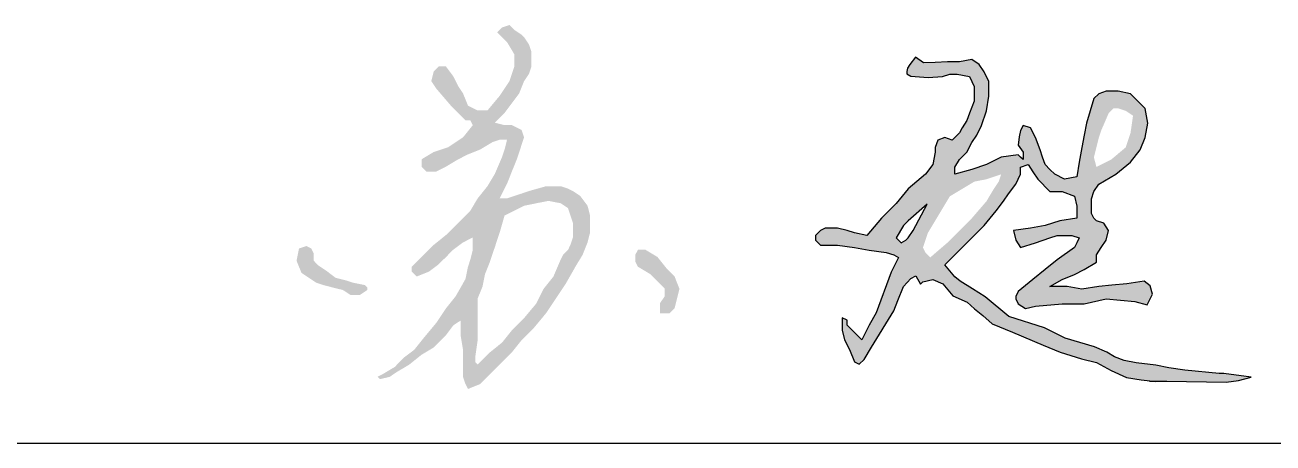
# Model space of a CAD drawing. Extents: x -29529 to 29888, y -30881 to 11129.
# Drawn here: x 11973 to 13568, y -29876 to -29342 of the extents above; entities that cross this region are included whole.
import ezdxf

# ---------------------------------------------------------------- set-up
doc = ezdxf.new("R2010")
doc.units = 0
doc.layers.get('0').update_dxf_attribs({"linetype": 'CONTINUOUS', "lineweight": 25})
doc.layers.add('13图框与明细表层', color=3, linetype='CONTINUOUS', lineweight=25)

msp = doc.modelspace()

# ---------------------------------------------------------------- hatches: boundary and pattern name
h = msp.add_hatch(color=6)
h.paths.add_polyline_path([(12790.8, -29710.1), (12797, -29710.1), (12803.3, -29703.8), (12806.4, -29691.3), (12809.5, -29678.9), (12803.3, -29663.3), (12793.9, -29653.9), (12781.4, -29638.3), (12765.8, -29628.9), (12756.5, -29628.9), (12753.3, -29635.2), (12753.3, -29644.5), (12756.5, -29650.8), (12772.1, -29660.1), (12778.3, -29666.4), (12784.5, -29672.6), (12790.8, -29678.9), (12790.8, -29688.2), (12784.5, -29697.6), (12784.5, -29710.1), (12787.7, -29710.1)])
h.paths.add_polyline_path([(12389, -29686.7), (12401.5, -29686.7), (12410.8, -29680.5), (12410.8, -29677.4), (12407.7, -29674.2), (12392.1, -29671.1), (12382.7, -29668), (12370.3, -29664.9), (12357.8, -29655.5), (12348.4, -29649.3), (12342.2, -29643), (12342.2, -29633.7), (12339.1, -29627.4), (12332.8, -29624.3), (12323.5, -29627.4), (12320.3, -29643), (12326.6, -29658.6), (12345.3, -29671.1), (12354.7, -29674.2), (12367.1, -29677.4), (12379.6, -29680.5)])
h.paths.add_polyline_path([(12539.3, -29806.9), (12554.9, -29800.6), (12567.3, -29788.1), (12582.9, -29772.5), (12595.4, -29760.1), (12607.9, -29744.5), (12623.5, -29728.9), (12639.1, -29710.1), (12651.6, -29691.4), (12664.1, -29672.7), (12676.5, -29650.9), (12685.9, -29635.3), (12692.1, -29619.7), (12695.3, -29607.2), (12695.3, -29597.8), (12695.3, -29585.3), (12692.1, -29572.9), (12682.8, -29560.4), (12673.4, -29554.1), (12667.2, -29551), (12657.8, -29547.9), (12639.1, -29547.9), (12617.3, -29554.1), (12607.9, -29557.3), (12598.5, -29560.4), (12589.2, -29563.5), (12579.8, -29563.5), (12589.2, -29544.8), (12595.4, -29529.2), (12601.7, -29513.6), (12607.9, -29494.9), (12611, -29485.5), (12607.9, -29476.1), (12601.7, -29473), (12595.4, -29469.9), (12586.1, -29469.9), (12573.6, -29466.8), (12586.1, -29454.3), (12595.4, -29441.8), (12604.8, -29429.3), (12611, -29413.7), (12617.3, -29404.4), (12620.4, -29395), (12620.4, -29385.7), (12620.4, -29376.3), (12617.3, -29366.9), (12611, -29357.6), (12607.9, -29354.5), (12598.5, -29348.2), (12592.3, -29342), (12582.9, -29345.1), (12579.8, -29348.2), (12576.7, -29351.3), (12589.2, -29363.8), (12598.5, -29379.4), (12598.5, -29395), (12595.4, -29404.4), (12592.3, -29413.7), (12579.8, -29432.5), (12564.2, -29451.2), (12551.7, -29451.2), (12539.3, -29444.9), (12533, -29429.3), (12526.8, -29420), (12520.5, -29407.5), (12511.2, -29395), (12501.8, -29395), (12495.6, -29401.3), (12492.5, -29413.7), (12498.7, -29423.1), (12517.4, -29444.9), (12536.1, -29463.7), (12542.4, -29463.7), (12545.5, -29469.9), (12533, -29485.5), (12523.7, -29491.7), (12514.3, -29498), (12504.9, -29501.1), (12495.6, -29504.2), (12480, -29513.6), (12480, -29522.9), (12486.2, -29529.2), (12498.7, -29529.2), (12511.2, -29522.9), (12526.8, -29513.6), (12539.3, -29507.3), (12554.9, -29501.1), (12570.5, -29491.7), (12579.8, -29488.6), (12589.2, -29488.6), (12586.1, -29501.1), (12582.9, -29510.5), (12573.6, -29532.3), (12564.2, -29547.9), (12551.7, -29563.5), (12542.4, -29579.1), (12526.8, -29594.7), (12511.2, -29610.3), (12495.6, -29622.8), (12483.1, -29635.3), (12467.5, -29650.9), (12467.5, -29657.1), (12473.7, -29663.3), (12489.3, -29657.1), (12501.8, -29647.7), (12511.2, -29638.4), (12520.5, -29629), (12533, -29619.7), (12545.5, -29613.4), (12545.5, -29629), (12542.4, -29641.5), (12539.3, -29650.9), (12536.1, -29666.5), (12523.7, -29688.3), (12511.2, -29703.9), (12498.7, -29722.6), (12483.1, -29741.3), (12470.6, -29756.9), (12458.1, -29766.3), (12445.7, -29778.8), (12430.1, -29788.1), (12423.8, -29791.3), (12426.9, -29794.4), (12439.4, -29791.3), (12448.8, -29785), (12464.4, -29775.7), (12480, -29763.2), (12495.6, -29753.8), (12511.2, -29738.2), (12520.5, -29725.7), (12529.9, -29719.5), (12529.9, -29738.2), (12533, -29756.9), (12533, -29772.5), (12533, -29791.3), (12536.1, -29800.6)])
h.paths.add_polyline_path([(12551.7, -29775.7), (12567.3, -29760.1), (12582.9, -29747.6), (12595.4, -29732), (12611, -29716.4), (12626.6, -29697.7), (12636, -29678.9), (12648.5, -29663.3), (12657.8, -29641.5), (12660.9, -29635.3), (12667.2, -29629), (12670.3, -29622.8), (12673.4, -29613.4), (12673.4, -29604.1), (12673.4, -29594.7), (12670.3, -29585.3), (12667.2, -29576), (12657.8, -29569.7), (12642.2, -29566.6), (12626.6, -29569.7), (12611, -29572.9), (12598.5, -29579.1), (12586.1, -29585.3), (12579.8, -29607.2), (12573.6, -29625.9), (12567.3, -29644.6), (12561.1, -29660.2), (12558, -29675.8), (12551.7, -29691.4), (12551.7, -29713.3), (12551.7, -29728.9), (12551.7, -29744.5), (12548.6, -29766.3), (12548.6, -29772.5)], flags=16)
h = msp.add_hatch(color=6)
h.paths.add_polyline_path([(13342.2, -29523.4), (13360.9, -29514), (13379.6, -29498.4), (13385.8, -29479.7), (13389, -29457.8), (13379.6, -29451.6), (13370.2, -29448.5), (13364, -29448.5), (13357.8, -29454.7), (13348.4, -29476.6), (13345.3, -29485.9), (13342.2, -29498.4), (13339, -29510.9)], flags=16)
h.paths.add_polyline_path([(13130, -29638.8), (13151.8, -29620.1), (13167.4, -29604.5), (13183, -29588.9), (13201.8, -29567), (13211.1, -29551.4), (13217.4, -29542.1), (13220.5, -29532.7), (13201.8, -29539), (13186.2, -29542.1), (13170.6, -29551.4), (13155, -29560.8), (13145.6, -29576.4), (13136.2, -29592), (13126.9, -29607.6), (13120.6, -29626.3), (13123.8, -29632.6)], flags=16)
h.paths.add_polyline_path([(13257.9, -29473.4), (13248.6, -29470.3), (13245.4, -29476.6), (13243.7, -29484.9), (13242.3, -29495.3), (13248.6, -29504.6), (13248.6, -29514), (13245.4, -29510.9), (13242.3, -29507.8), (13220.5, -29510.9), (13201.8, -29520.2), (13183, -29526.5), (13161.2, -29532.7), (13161.2, -29523.4), (13167.4, -29514), (13176.8, -29504.6), (13183, -29492.2), (13189.3, -29482.8), (13195.5, -29470.3), (13201.8, -29451.6), (13204.9, -29432.9), (13204.9, -29423.5), (13204.9, -29414.2), (13198.6, -29401.7), (13192.4, -29392.3), (13183, -29386.1), (13167.4, -29389.2), (13151.8, -29389.2), (13136.1, -29389.9), (13121.1, -29390.3), (13111.1, -29383.1), (13104, -29392.5), (13101, -29397.1), (13099.8, -29401.2), (13099.8, -29404.2), (13105.2, -29407.5), (13127.1, -29409), (13145.6, -29407.9), (13155, -29404.8), (13164.3, -29404.8), (13179.9, -29407.9), (13183, -29414.2), (13186.2, -29420.4), (13186.2, -29439.1), (13179.9, -29454.7), (13176.8, -29464.1), (13170.6, -29473.4), (13167.4, -29479.7), (13158.1, -29489), (13148.7, -29485.9), (13139.4, -29489), (13136.2, -29498.4), (13136.2, -29504.6), (13133.1, -29520.2), (13123.8, -29532.7), (13101.9, -29551.4), (13086.3, -29570.2), (13067.6, -29588.9), (13048.9, -29610.7), (13033.3, -29607.6), (13023.9, -29604.5), (13011.4, -29601.4), (12995.8, -29601.4), (12989.6, -29604.5), (12983.4, -29610.7), (12983.4, -29617), (12989.6, -29623.2), (13011.4, -29623.2), (13033.3, -29626.3), (13052, -29629.4), (13073.8, -29632.6), (13083.2, -29635.7), (13089.4, -29638.8), (13080.1, -29657.5), (13061, -29709.8), (13051.7, -29725.4), (13042.3, -29744.1), (13033, -29734.7), (13023.6, -29725.4), (13023.6, -29722.3), (13023.6, -29719.1), (13017.4, -29716), (13017.4, -29731.6), (13020.5, -29744.1), (13026.7, -29756.6), (13033, -29772.2), (13039.2, -29775.3), (13045.4, -29769.1), (13054.8, -29753.5), (13083.6, -29706.9), (13088.5, -29694), (13095.7, -29676.2), (13105, -29665.7), (13111.3, -29662.3), (13117.5, -29673.1), (13120.6, -29670), (13133.1, -29666.9), (13146.2, -29672.5), (13158.7, -29688.1), (13177, -29696), (13186.4, -29704.4), (13196.9, -29713.2), (13209.1, -29723.5), (13235.2, -29734.5), (13274.2, -29750.8), (13296.1, -29759.9), (13323.1, -29768.2), (13342.3, -29773.2), (13361.1, -29783.1), (13380.6, -29792.1), (13399.4, -29795.2), (13418.1, -29797.3), (13410.2, -29797.1), (13425.8, -29797.1), (13432.1, -29797.1), (13508, -29798.1), (13523.9, -29796.1), (13539.8, -29791.7), (13505.2, -29787.3), (13499, -29787.3), (13455, -29782.7), (13434.6, -29779.9), (13418.1, -29776.5), (13393.1, -29773.4), (13377.5, -29770.3), (13365.3, -29766), (13355.4, -29759.8), (13339.8, -29753.2), (13302.3, -29741.8), (13275.8, -29728.6), (13230.3, -29714.2), (13200, -29689.3), (13183.8, -29678.9), (13168, -29669.3), (13161.2, -29663.8), (13148.7, -29648.2), (13167.4, -29629.4), (13183, -29613.8), (13198.6, -29598.2), (13214.2, -29579.5), (13223.6, -29567), (13229.8, -29557.7), (13239.2, -29545.2), (13245.4, -29532.7), (13245.4, -29529.6), (13245.4, -29523.4), (13254.8, -29520.2), (13261, -29529.6), (13267.3, -29539), (13282.9, -29554.6), (13298.5, -29554.6), (13314.1, -29560.8), (13317.2, -29573.3), (13317.2, -29588.9), (13295.4, -29592), (13276.6, -29598.2), (13257.9, -29601.4), (13236.1, -29604.5), (13239.2, -29617), (13245.4, -29626.3), (13264.2, -29620.1), (13282.9, -29613.8), (13292.2, -29610.7), (13301.6, -29610.7), (13311, -29610.7), (13320.3, -29613.8), (13317.2, -29620.1), (13314.1, -29626.3), (13292.2, -29641.9), (13276.6, -29654.4), (13261, -29666.9), (13242.3, -29682.5), (13239.2, -29688.7), (13239.2, -29691.8), (13242.3, -29698.1), (13251.7, -29704.3), (13264.2, -29701.2), (13298.5, -29698.1), (13326.6, -29698.1), (13354.6, -29691.8), (13391.4, -29695.2), (13407, -29699.4), (13414, -29686), (13410.9, -29675.2), (13403, -29669.3), (13381.1, -29672.4), (13361.9, -29674.1), (13345.3, -29676.2), (13323.4, -29679.3), (13304.7, -29676.2), (13282.9, -29676.2), (13298.5, -29666.9), (13314.1, -29660.6), (13326.6, -29654.4), (13342.2, -29645), (13342.2, -29635.7), (13348.4, -29626.3), (13354.6, -29617), (13357.8, -29604.5), (13351.5, -29595.1), (13342.2, -29592), (13339, -29588.9), (13335.9, -29582.6), (13335.9, -29573.3), (13335.9, -29563.9), (13339, -29554.6), (13345.3, -29545.2), (13367.1, -29532.7), (13385.8, -29517.1), (13398.3, -29501.5), (13404.6, -29485.9), (13407.7, -29467.2), (13404.6, -29448.5), (13395.2, -29439.1), (13385.8, -29429.8), (13370.2, -29426.6), (13354.6, -29426.6), (13345.3, -29429.8), (13339, -29436), (13329.7, -29467.2), (13326.6, -29482.8), (13323.4, -29498.4), (13320.3, -29517.1), (13317.2, -29535.8), (13301.6, -29539), (13289.1, -29532.7), (13282.9, -29526.5), (13276.6, -29520.2), (13273.5, -29510.9), (13270.4, -29501.5), (13264.2, -29485.9)])
h.paths.add_polyline_path([(13101.8, -29592), (13095.7, -29598.2), (13086.3, -29613.8), (13089.4, -29617), (13092.6, -29620.1), (13098.8, -29617), (13101.9, -29613.8), (13108.2, -29604.5), (13126, -29570.7)], flags=16)

# ---------------------------------------------------------------- linework, layer by layer
at = {"color": 6}
for p, q in [((13111.1, -29383.1), (13104, -29392.5)), ((13121.1, -29390.3), (13111.1, -29383.1)), ((13183, -29386.1), (13167.4, -29389.2)), ((13192.4, -29392.3), (13183, -29386.1)), ((13101, -29397.1), (13099.8, -29401.2)), ((13099.8, -29401.2), (13099.8, -29404.2)), ((13099.8, -29401.2), (13099.8, -29401.2)), ((13104, -29392.5), (13101, -29397.1)), ((13120.8, -29390.3), (13120.8, -29390.3)), ((13120.8, -29390.3), (13120.8, -29390.3)), ((13120.8, -29390.3), (13120.8, -29390.3)), ((13120.8, -29390.3), (13120.8, -29390.3)), ((13136.1, -29389.9), (13121.1, -29390.3)), ((13151.8, -29389.2), (13136.1, -29389.9)), ((13167.4, -29389.2), (13151.8, -29389.2)), ((13198.6, -29401.7), (13192.4, -29392.3)), ((13204.9, -29414.2), (13198.6, -29401.7)), ((13099.8, -29404.2), (13105.2, -29407.5)), ((13105.2, -29407.5), (13127.1, -29409)), ((13105.2, -29407.5), (13105.2, -29407.5)), ((13105.2, -29407.5), (13105.2, -29407.5)), ((13127.1, -29409), (13145.6, -29407.9)), ((13145.6, -29407.9), (13155, -29404.8)), ((13155, -29404.8), (13164.3, -29404.8)), ((13164.3, -29404.8), (13179.9, -29407.9)), ((13179.9, -29407.9), (13183, -29414.2)), ((13183, -29414.2), (13186.2, -29420.4)), ((13204.9, -29423.5), (13204.9, -29414.2)), ((13186.2, -29420.4), (13186.2, -29439.1)), ((13201.8, -29451.6), (13204.9, -29432.9)), ((13204.9, -29432.9), (13204.9, -29423.5)), ((13345.3, -29429.8), (13339, -29436)), ((13354.6, -29426.6), (13345.3, -29429.8)), ((13370.2, -29426.6), (13354.6, -29426.6)), ((13385.8, -29429.8), (13370.2, -29426.6)), ((13395.2, -29439.1), (13385.8, -29429.8)), ((13186.2, -29439.1), (13179.9, -29454.7)), ((13339, -29436), (13329.7, -29467.2)), ((13404.6, -29448.5), (13395.2, -29439.1)), ((13407.7, -29467.2), (13404.6, -29448.5)), ((13176.8, -29464.1), (13170.6, -29473.4)), ((13179.9, -29454.7), (13176.8, -29464.1)), ((13195.5, -29470.3), (13201.8, -29451.6)), ((13167.4, -29479.7), (13158.1, -29489)), ((13170.6, -29473.4), (13167.4, -29479.7)), ((13189.3, -29482.8), (13195.5, -29470.3)), ((13245.4, -29476.6), (13243.7, -29484.9)), ((13248.6, -29470.3), (13245.4, -29476.6)), ((13257.9, -29473.4), (13248.6, -29470.3)), ((13264.2, -29485.9), (13257.9, -29473.4)), ((13329.7, -29467.2), (13326.6, -29482.8)), ((13404.6, -29485.9), (13407.7, -29467.2)), ((13139.4, -29489), (13136.2, -29498.4)), ((13148.7, -29485.9), (13139.4, -29489)), ((13158.1, -29489), (13148.7, -29485.9)), ((13176.8, -29504.6), (13183, -29492.2)), ((13183, -29492.2), (13189.3, -29482.8)), ((13243.7, -29484.9), (13242.3, -29495.3)), ((13242.3, -29495.3), (13248.6, -29504.6)), ((13270.4, -29501.5), (13264.2, -29485.9)), ((13326.6, -29482.8), (13323.4, -29498.4)), ((13398.3, -29501.5), (13404.6, -29485.9)), ((13136.2, -29504.6), (13133.1, -29520.2)), ((13136.2, -29498.4), (13136.2, -29504.6)), ((13161.2, -29523.4), (13167.4, -29514)), ((13167.4, -29514), (13176.8, -29504.6)), ((13220.5, -29510.9), (13201.8, -29520.2)), ((13242.3, -29507.8), (13220.5, -29510.9)), ((13245.4, -29510.9), (13242.3, -29507.8)), ((13248.6, -29514), (13245.4, -29510.9)), ((13248.6, -29504.6), (13248.6, -29514)), ((13273.5, -29510.9), (13270.4, -29501.5)), ((13276.6, -29520.2), (13273.5, -29510.9)), ((13323.4, -29498.4), (13320.3, -29517.1)), ((13385.8, -29517.1), (13398.3, -29501.5)), ((13133.1, -29520.2), (13123.8, -29532.7)), ((13161.2, -29532.7), (13161.2, -29523.4)), ((13183, -29526.5), (13161.2, -29532.7)), ((13201.8, -29520.2), (13183, -29526.5)), ((13245.4, -29523.4), (13254.8, -29520.2)), ((13245.4, -29529.6), (13245.4, -29523.4)), ((13245.4, -29532.7), (13245.4, -29529.6)), ((13254.8, -29520.2), (13261, -29529.6)), ((13261, -29529.6), (13267.3, -29539)), ((13282.9, -29526.5), (13276.6, -29520.2)), ((13289.1, -29532.7), (13282.9, -29526.5)), ((13320.3, -29517.1), (13317.2, -29535.8)), ((13367.1, -29532.7), (13385.8, -29517.1)), ((13123.8, -29532.7), (13101.9, -29551.4)), ((13229.8, -29557.7), (13239.2, -29545.2)), ((13239.2, -29545.2), (13245.4, -29532.7)), ((13267.3, -29539), (13282.9, -29554.6)), ((13301.6, -29539), (13289.1, -29532.7)), ((13317.2, -29535.8), (13301.6, -29539)), ((13339, -29554.6), (13345.3, -29545.2)), ((13345.3, -29545.2), (13367.1, -29532.7)), ((13101.9, -29551.4), (13086.3, -29570.2)), ((13223.6, -29567), (13229.8, -29557.7)), ((13282.9, -29554.6), (13298.5, -29554.6)), ((13298.5, -29554.6), (13314.1, -29560.8)), ((13314.1, -29560.8), (13317.2, -29573.3)), ((13335.9, -29563.9), (13339, -29554.6)), ((13086.3, -29570.2), (13067.6, -29588.9)), ((13126, -29570.7), (13101.8, -29592)), ((13108.2, -29604.5), (13126, -29570.7)), ((13214.2, -29579.5), (13223.6, -29567)), ((13317.2, -29573.3), (13317.2, -29588.9)), ((13335.9, -29573.3), (13335.9, -29563.9)), ((13335.9, -29582.6), (13335.9, -29573.3)), ((13067.6, -29588.9), (13048.9, -29610.7)), ((13101.8, -29592), (13095.7, -29598.2)), ((13198.6, -29598.2), (13214.2, -29579.5)), ((13295.4, -29592), (13276.6, -29598.2)), ((13317.2, -29588.9), (13295.4, -29592)), ((13339, -29588.9), (13335.9, -29582.6)), ((13342.2, -29592), (13339, -29588.9)), ((13351.5, -29595.1), (13342.2, -29592)), ((12989.6, -29604.5), (12983.4, -29610.7)), ((12995.8, -29601.4), (12989.6, -29604.5)), ((13011.4, -29601.4), (12995.8, -29601.4)), ((13023.9, -29604.5), (13011.4, -29601.4)), ((13033.3, -29607.6), (13023.9, -29604.5)), ((13048.9, -29610.7), (13033.3, -29607.6)), ((13095.7, -29598.2), (13086.3, -29613.8)), ((13101.9, -29613.8), (13108.2, -29604.5)), ((13183, -29613.8), (13198.6, -29598.2)), ((13257.9, -29601.4), (13236.1, -29604.5)), ((13236.1, -29604.5), (13239.2, -29617)), ((13276.6, -29598.2), (13257.9, -29601.4)), ((13357.8, -29604.5), (13351.5, -29595.1)), ((13354.6, -29617), (13357.8, -29604.5)), ((12983.4, -29610.7), (12983.4, -29617)), ((12983.4, -29617), (12989.6, -29623.2)), ((12989.6, -29623.2), (13011.4, -29623.2)), ((13011.4, -29623.2), (13033.3, -29626.3)), ((13086.3, -29613.8), (13089.4, -29617)), ((13089.4, -29617), (13092.6, -29620.1)), ((13092.6, -29620.1), (13098.8, -29617)), ((13098.8, -29617), (13101.9, -29613.8)), ((13167.4, -29629.4), (13183, -29613.8)), ((13239.2, -29617), (13245.4, -29626.3)), ((13245.4, -29626.3), (13264.2, -29620.1)), ((13264.2, -29620.1), (13282.9, -29613.8)), ((13282.9, -29613.8), (13292.2, -29610.7)), ((13292.2, -29610.7), (13301.6, -29610.7)), ((13301.6, -29610.7), (13311, -29610.7)), ((13311, -29610.7), (13320.3, -29613.8)), ((13317.2, -29620.1), (13314.1, -29626.3)), ((13320.3, -29613.8), (13317.2, -29620.1)), ((13348.4, -29626.3), (13354.6, -29617)), ((13033.3, -29626.3), (13052, -29629.4)), ((13052, -29629.4), (13073.8, -29632.6)), ((13073.8, -29632.6), (13083.2, -29635.7)), ((13089.4, -29638.8), (13080.1, -29657.5)), ((13083.2, -29635.7), (13089.4, -29638.8)), ((13148.7, -29648.2), (13167.4, -29629.4)), ((13314.1, -29626.3), (13292.2, -29641.9)), ((13342.2, -29635.7), (13348.4, -29626.3)), ((13342.2, -29645), (13342.2, -29635.7)), ((13080.1, -29657.5), (13061, -29709.8)), ((13161.2, -29663.8), (13148.7, -29648.2)), ((13276.6, -29654.4), (13261, -29666.9)), ((13292.2, -29641.9), (13276.6, -29654.4)), ((13314.1, -29660.6), (13326.6, -29654.4)), ((13326.6, -29654.4), (13342.2, -29645)), ((13095.7, -29676.2), (13105, -29665.7)), ((13105, -29665.7), (13111.3, -29662.3)), ((13111.3, -29662.3), (13117.5, -29673.1)), ((13117.5, -29673.1), (13120.6, -29670)), ((13120.6, -29670), (13133.1, -29666.9)), ((13133.1, -29666.9), (13146.2, -29672.5)), ((13146.2, -29672.5), (13158.7, -29688.1)), ((13168, -29669.3), (13161.2, -29663.8)), ((13183.8, -29678.9), (13168, -29669.3)), ((13261, -29666.9), (13242.3, -29682.5)), ((13282.9, -29676.2), (13298.5, -29666.9)), ((13298.5, -29666.9), (13314.1, -29660.6)), ((13381.1, -29672.4), (13361.9, -29674.1)), ((13403, -29669.3), (13381.1, -29672.4)), ((13410.9, -29675.2), (13403, -29669.3)), ((13088.5, -29694), (13095.7, -29676.2)), ((13158.7, -29688.1), (13177, -29696)), ((13200, -29689.3), (13183.8, -29678.9)), ((13230.3, -29714.2), (13200, -29689.3)), ((13242.3, -29682.5), (13239.2, -29688.7)), ((13239.2, -29688.7), (13239.2, -29691.8)), ((13304.7, -29676.2), (13282.9, -29676.2)), ((13323.4, -29679.3), (13304.7, -29676.2)), ((13345.3, -29676.2), (13323.4, -29679.3)), ((13361.9, -29674.1), (13345.3, -29676.2)), ((13407, -29699.4), (13414, -29686)), ((13414, -29686), (13410.9, -29675.2)), ((13083.6, -29706.9), (13088.5, -29694)), ((13177, -29696), (13186.4, -29704.4)), ((13186.4, -29704.4), (13196.9, -29713.2)), ((13239.2, -29691.8), (13242.3, -29698.1)), ((13242.3, -29698.1), (13251.7, -29704.3)), ((13251.7, -29704.3), (13264.2, -29701.2)), ((13264.2, -29701.2), (13298.5, -29698.1)), ((13298.5, -29698.1), (13326.6, -29698.1)), ((13326.6, -29698.1), (13354.6, -29691.8)), ((13354.6, -29691.8), (13391.4, -29695.2)), ((13391.4, -29695.2), (13407, -29699.4)), ((13017.4, -29716), (13017.4, -29731.6)), ((13023.6, -29719.1), (13017.4, -29716)), ((13023.6, -29722.3), (13023.6, -29719.1)), ((13061, -29709.8), (13051.7, -29725.4)), ((13054.8, -29753.5), (13083.6, -29706.9)), ((13196.9, -29713.2), (13209.1, -29723.5)), ((13275.8, -29728.6), (13230.3, -29714.2)), ((13017.4, -29731.6), (13020.5, -29744.1)), ((13023.6, -29725.4), (13023.6, -29722.3)), ((13033, -29734.7), (13023.6, -29725.4)), ((13042.3, -29744.1), (13033, -29734.7)), ((13051.7, -29725.4), (13042.3, -29744.1)), ((13209.1, -29723.5), (13235.2, -29734.5)), ((13235.2, -29734.5), (13274.2, -29750.8)), ((13302.3, -29741.8), (13275.8, -29728.6)), ((13020.5, -29744.1), (13026.7, -29756.6)), ((13045.4, -29769.1), (13054.8, -29753.5)), ((13274.2, -29750.8), (13296.1, -29759.9)), ((13339.8, -29753.2), (13302.3, -29741.8)), ((13355.4, -29759.8), (13339.8, -29753.2)), ((13026.7, -29756.6), (13033, -29772.2)), ((13039.2, -29775.3), (13045.4, -29769.1)), ((13296.1, -29759.9), (13323.1, -29768.2)), ((13323.1, -29768.2), (13342.3, -29773.2)), ((13365.3, -29766), (13355.4, -29759.8)), ((13377.5, -29770.3), (13365.3, -29766)), ((13033, -29772.2), (13039.2, -29775.3)), ((13342.3, -29773.2), (13361.1, -29783.1)), ((13361.1, -29783.1), (13380.6, -29792.1)), ((13393.1, -29773.4), (13377.5, -29770.3)), ((13418.1, -29776.5), (13393.1, -29773.4)), ((13434.6, -29779.9), (13418.1, -29776.5)), ((13455, -29782.7), (13434.6, -29779.9)), ((13499, -29787.3), (13455, -29782.7)), ((13380.6, -29792.1), (13399.4, -29795.2)), ((13399.4, -29795.2), (13418.1, -29797.3)), ((13410.2, -29797.1), (13425.8, -29797.1)), ((13418.1, -29797.3), (13410.2, -29797.1)), ((13425.8, -29797.1), (13432.1, -29797.1)), ((13432.1, -29797.1), (13432.1, -29797.1)), ((13432.1, -29797.1), (13508, -29798.1)), ((13505.2, -29787.3), (13499, -29787.3)), ((13539.8, -29791.7), (13505.2, -29787.3)), ((13508, -29798.1), (13523.9, -29796.1)), ((13523.9, -29796.1), (13539.8, -29791.7))]:
    msp.add_line(p, q, dxfattribs=at)
at = {"layer": '13图框与明细表层', "color": 7}
for p in [(-27021.2, -29875.9), (10878.8, -29875.9)]:
    msp.add_line(p, (28878.8, -29875.9), dxfattribs=at)

doc.saveas('drawing.dxf')
